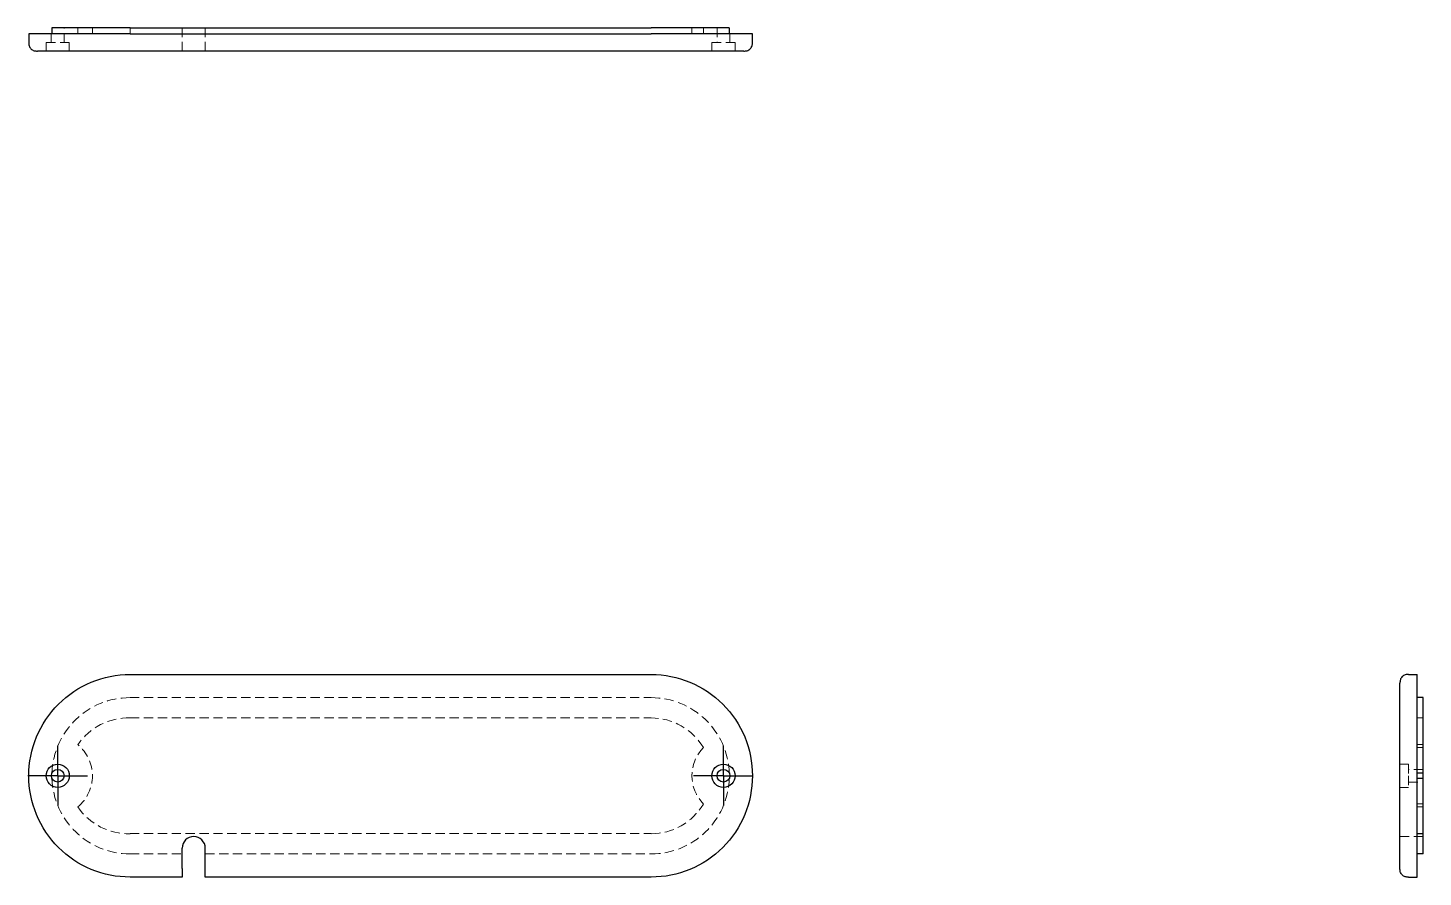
# Model space of a CAD drawing. Header units: millimetres. Extents: x 33 to 225, y 43 to 160.
import ezdxf

# ---------------------------------------------------------------- set-up
doc = ezdxf.new("R2010")
doc.units = ezdxf.units.MM
doc.linetypes.add('HIDDEN', pattern=[1.905, 1.27, -0.635])
doc.layers.add('10', color=7, linetype='Continuous')

# ---------------------------------------------------------------- blocks, each defined once
blk = doc.blocks.new('SW_CENTERMARKSYMBOL_0')
at = {"layer": '10', "color": 0}
for p, q in [((0, 2.5), (0, 4.09)), ((0, 0), (0, 2.5)), ((-2.5, 0), (-4.09, 0)), ((0, 0), (-2.5, 0)), ((0, 0), (0, -2.5)), ((0, 0), (2.5, 0)), ((2.5, 0), (4.09, 0)), ((0, -2.5), (0, -4.09))]:
    blk.add_line(p, q, dxfattribs=at)
blk = doc.blocks.new('SW_CENTERMARKSYMBOL_1')
at = {"layer": '10', "color": 0}
for p, q in [((0, 2.5), (0, 4.09)), ((0, 0), (0, 2.5)), ((-2.5, 0), (-4.09, 0)), ((0, 0), (-2.5, 0)), ((0, 0), (0, -2.5)), ((0, 0), (2.5, 0)), ((2.5, 0), (4.09, 0)), ((0, -2.5), (0, -4.09))]:
    blk.add_line(p, q, dxfattribs=at)

msp = doc.modelspace()

# ---------------------------------------------------------------- linework, layer by layer
at = {"color": 7, "linetype": 'Continuous', "lineweight": 25}
for p, q in [((36.55, 159.63), (36.55, 158.83)), ((47.26, 159.63), (36.55, 159.63)), ((47.26, 159.63), (118.74, 159.63)), ((129.45, 159.63), (118.74, 159.63)), ((129.45, 159.63), (129.45, 158.83)), ((33.37, 158.83), (33.37, 157.64)), ((47.26, 158.83), (33.37, 158.83)), ((47.26, 158.83), (118.74, 158.83)), ((132.63, 158.83), (118.74, 158.83)), ((132.63, 157.64), (132.63, 158.83)), ((118.74, 156.45), (47.26, 156.45)), ((47.26, 70.93), (118.74, 70.93)), ((222.64, 70.93), (223.83, 70.93)), ((223.83, 43.13), (223.83, 70.93)), ((224.63, 67.75), (223.83, 67.75)), ((224.63, 57.41), (224.63, 67.75)), ((224.63, 57.41), (223.83, 57.41)), ((224.63, 56.65), (223.83, 56.65)), ((224.63, 56.65), (224.63, 57.41)), ((224.63, 46.31), (224.63, 56.65)), ((54.4, 44.32), (54.4, 47.1)), ((57.57, 44.32), (57.57, 47.1)), ((224.63, 46.31), (223.83, 46.31)), ((54.4, 43.13), (47.26, 43.13)), ((118.74, 43.13), (57.57, 43.13)), ((222.64, 43.13), (223.83, 43.13))]:
    msp.add_line(p, q, dxfattribs=at)
at = {"color": 7, "linetype": 'HIDDEN', "lineweight": 18}
for p, q in [((38.21, 157.64), (38.21, 159.63)), ((40.1, 159.63), (40.1, 158.83)), ((42.1, 158.83), (42.1, 159.63)), ((47.26, 159.63), (47.26, 158.83)), ((54.4, 156.45), (54.4, 159.63)), ((57.57, 156.45), (57.57, 159.63)), ((124.33, 159.63), (124.33, 158.83)), ((125.9, 159.63), (125.9, 158.83)), ((127.79, 159.63), (127.79, 157.64)), ((38.93, 157.64), (35.75, 157.64)), ((35.75, 157.64), (35.75, 156.45)), ((36.46, 158.83), (36.46, 157.64)), ((38.93, 156.45), (38.93, 157.64)), ((127.07, 157.64), (130.25, 157.64)), ((127.07, 157.64), (127.07, 156.45)), ((129.54, 157.64), (129.54, 158.83)), ((130.25, 156.45), (130.25, 157.64)), ((47.26, 67.75), (118.74, 67.75)), ((47.26, 64.97), (118.74, 64.97)), ((224.63, 64.97), (223.83, 64.97)), ((224.63, 64.97), (223.83, 64.97)), ((224.63, 61.3), (223.83, 61.3)), ((224.63, 60.9), (223.83, 60.9)), ((222.64, 58.62), (221.45, 58.62)), ((222.64, 58.62), (222.64, 57.03)), ((224.63, 57.9), (222.64, 57.9)), ((222.64, 57.03), (222.64, 55.44)), ((222.64, 56.15), (224.63, 56.15)), ((221.45, 55.44), (222.64, 55.44)), ((224.63, 53.16), (223.83, 53.16)), ((224.63, 52.76), (223.83, 52.76)), ((47.26, 49.09), (118.74, 49.09)), ((224.63, 48.69), (221.45, 48.69)), ((224.63, 49.09), (223.83, 49.09)), ((223.83, 49.08), (224.63, 49.08)), ((47.26, 46.31), (54.4, 46.31)), ((57.57, 46.31), (118.74, 46.31))]:
    msp.add_line(p, q, dxfattribs=at)
at = {"color": 7, "linetype": 'HIDDEN', "lineweight": 18, "flags": 128}
for points in [[(222.64, 70.93), (222.64, 70.93)], [(221.45, 69.73), (221.45, 69.73)], [(221.45, 44.32), (221.45, 44.32)], [(221.45, 44.32), (221.45, 44.32)], [(222.64, 43.13), (222.64, 43.13)], [(222.64, 43.13), (222.64, 43.13)]]:
    msp.add_lwpolyline(points, dxfattribs=at)
at = {"color": 7, "linetype": 'Continuous', "lineweight": 25}
for centre, radius in [((37.34, 57.03), 1.59), ((37.34, 57.03), 0.874), ((128.66, 57.03), 1.59), ((128.66, 57.03), 0.874)]:
    msp.add_circle(centre, radius, dxfattribs=at)
at = {"color": 7, "linetype": 'HIDDEN', "lineweight": 18}
for centre, radius, start, end in [((47.26, 57.03), 10.72, 90, 177.9787), ((118.74, 57.03), 10.72, 2.0213, 90), ((47.02, 56.63), 8.34, 88.2979, 145.9989), ((118.74, 56.63), 8.34, 30.7992, 90), ((36.54, 57.03), 5.56, 309.8248, 50.1752), ((129.89, 57.03), 5.56, 135.8467, 224.1533), ((47.26, 57.03), 10.72, 182.0213, 270), ((118.74, 57.03), 10.72, 270, 357.9787), ((47.02, 57.42), 8.34, 214.0011, 271.7021), ((118.74, 57.42), 8.34, 270, 329.2008)]:
    msp.add_arc(centre, radius, start, end, dxfattribs=at)
at = {"color": 7, "linetype": 'Continuous', "lineweight": 25}
msp.add_arc((55.99, 47.1), 1.59, 0, 180, dxfattribs=at)
for points, knots in [([(33.37, 157.64), (33.37, 157.48), (33.38, 157.24), (33.51, 156.94), (33.66, 156.74), (33.86, 156.59), (34.16, 156.46), (34.4, 156.46), (34.56, 156.45)], [0, 0, 0, 0, 0.242526, 0.372128, 0.5, 0.627872, 0.757474, 1, 1, 1, 1]), ([(131.44, 156.45), (131.6, 156.46), (131.84, 156.46), (132.14, 156.59), (132.34, 156.74), (132.49, 156.94), (132.62, 157.24), (132.63, 157.48), (132.63, 157.64)], [0, 0, 0, 0, 0.242526, 0.3721279, 0.5, 0.6278721, 0.757474, 1, 1, 1, 1]), ([(47.26, 156.45), (46.42, 156.45), (44.77, 156.45), (41.57, 156.45), (38.05, 156.45), (35.22, 156.45), (34.56, 156.45), (34.56, 156.45)], [0, 0, 0, 0, 0.125, 0.25, 0.5, 0.75, 1, 1, 1, 1]), ([(47.26, 43.13), (45.44, 43.13), (43.63, 43.49), (40.26, 44.88), (38.72, 45.91), (36.15, 48.49), (35.12, 50.03), (33.73, 53.39), (33.37, 55.21), (33.37, 58.85), (33.73, 60.67), (35.12, 64.03), (36.15, 65.57), (38.72, 68.14), (40.26, 69.17), (43.63, 70.56), (45.44, 70.93), (47.26, 70.93)], [0, 0, 0, 0, 0.125, 0.125, 0.25, 0.25, 0.375, 0.375, 0.5, 0.5, 0.625, 0.625, 0.75, 0.75, 0.875, 0.875, 1, 1, 1, 1]), ([(118.74, 70.93), (120.56, 70.93), (122.37, 70.56), (125.74, 69.17), (127.28, 68.14), (129.85, 65.57), (130.88, 64.03), (132.27, 60.67), (132.63, 58.85), (132.63, 55.21), (132.27, 53.39), (130.88, 50.03), (129.85, 48.49), (127.28, 45.91), (125.74, 44.88), (122.37, 43.49), (120.56, 43.13), (118.74, 43.13)], [0, 0, 0, 0, 0.125, 0.125, 0.25, 0.25, 0.375, 0.375, 0.5, 0.5, 0.625, 0.625, 0.75, 0.75, 0.875, 0.875, 1, 1, 1, 1]), ([(222.64, 70.93), (222.57, 70.93), (222.49, 70.92), (222.34, 70.91), (222.26, 70.9), (222.1, 70.85), (222.02, 70.82), (221.87, 70.74), (221.81, 70.69), (221.69, 70.57), (221.64, 70.5), (221.56, 70.36), (221.53, 70.28), (221.48, 70.12), (221.47, 70.04), (221.45, 69.88), (221.45, 69.81), (221.45, 69.73)], [0, 0, 0, 0, 0.125, 0.125, 0.25, 0.25, 0.375, 0.375, 0.5, 0.5, 0.625, 0.625, 0.75, 0.75, 0.875, 0.875, 1, 1, 1, 1]), ([(221.45, 44.32), (221.45, 44.32), (221.45, 44.48), (221.45, 45.46), (221.45, 47.81), (221.45, 52.04), (221.45, 57.03), (221.45, 62.02), (221.45, 66.25), (221.45, 69.07), (221.45, 69.73), (221.45, 69.73)], [0, 0, 0, 0, 0.0625, 0.125, 0.25, 0.375, 0.5, 0.625, 0.75, 0.875, 1, 1, 1, 1]), ([(54.4, 44.32), (54.4, 44.25), (54.4, 44.17), (54.4, 44.02), (54.4, 43.94), (54.4, 43.7), (54.4, 43.54), (54.4, 43.31), (54.4, 43.23), (54.4, 43.16), (54.4, 43.15), (54.4, 43.13), (54.4, 43.13), (54.4, 43.13)], [0, 0, 0, 0, 0.125, 0.125, 0.25, 0.25, 0.5, 0.5, 0.75, 0.75, 0.875, 0.875, 1, 1, 1, 1]), ([(57.57, 43.13), (57.57, 43.13), (57.57, 43.13), (57.57, 43.15), (57.57, 43.16), (57.57, 43.23), (57.57, 43.31), (57.57, 43.54), (57.57, 43.7), (57.57, 43.94), (57.57, 44.02), (57.57, 44.17), (57.57, 44.25), (57.57, 44.32)], [0, 0, 0, 0, 0.125, 0.125, 0.25, 0.25, 0.5, 0.5, 0.75, 0.75, 0.875, 0.875, 1, 1, 1, 1]), ([(222.64, 43.13), (222.57, 43.13), (222.49, 43.13), (222.34, 43.15), (222.26, 43.16), (222.02, 43.23), (221.86, 43.31), (221.63, 43.54), (221.55, 43.7), (221.48, 43.94), (221.47, 44.02), (221.45, 44.17), (221.45, 44.25), (221.45, 44.32)], [0, 0, 0, 0, 0.125, 0.125, 0.25, 0.25, 0.5, 0.5, 0.75, 0.75, 0.875, 0.875, 1, 1, 1, 1])]:
    msp.add_open_spline(points, degree=3, knots=knots, dxfattribs=at)
msp.add_open_spline([(131.44, 156.45), (131.44, 156.45), (130.78, 156.45), (127.96, 156.45), (123.73, 156.45), (120.4, 156.45), (118.74, 156.45)], degree=3, dxfattribs=at)

# ---------------------------------------------------------------- block references
at = {"layer": '10'}
for name, p in [('SW_CENTERMARKSYMBOL_0', (37.34, 57.03)), ('SW_CENTERMARKSYMBOL_1', (128.66, 57.03))]:
    msp.add_blockref(name, p, dxfattribs=at)

doc.saveas('drawing.dxf')
